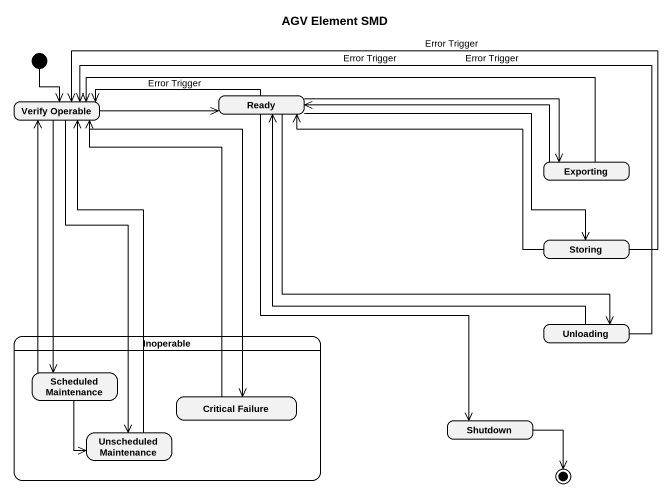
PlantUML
@startuml
title AGV Element SMD
hide empty description
state "Verify Operable" as Verify_Operable
state Ready
state Exporting
state Storing
state Unloading
state Inoperable {
  state "Scheduled Maintenance" as Scheduled_Maintenance
  state "Critical Failure" as Critical_Failure
  state "Unscheduled Maintenance" as Unscheduled_Maintenance
}
state Shutdown
[*] --> Verify_Operable
Verify_Operable -right-> Ready
Verify_Operable --> Scheduled_Maintenance
Verify_Operable --> Critical_Failure
Verify_Operable --> Unscheduled_Maintenance
Ready -left-> Verify_Operable : Error Trigger
Ready -right-> Exporting
Ready -right-> Storing
Ready --> Unloading
Ready --> Shutdown
Exporting -left-> Verify_Operable : Error Trigger
Exporting -left-> Ready
Storing -left-> Verify_Operable : Error Trigger
Storing -left-> Ready
Unloading -left-> Verify_Operable : Error Trigger
Unloading -up-> Ready
Scheduled_Maintenance -up-> Verify_Operable
Scheduled_Maintenance --> Unscheduled_Maintenance
Critical_Failure -up-> Verify_Operable
Unscheduled_Maintenance -up-> Verify_Operable
Shutdown --> [*]
@enduml
